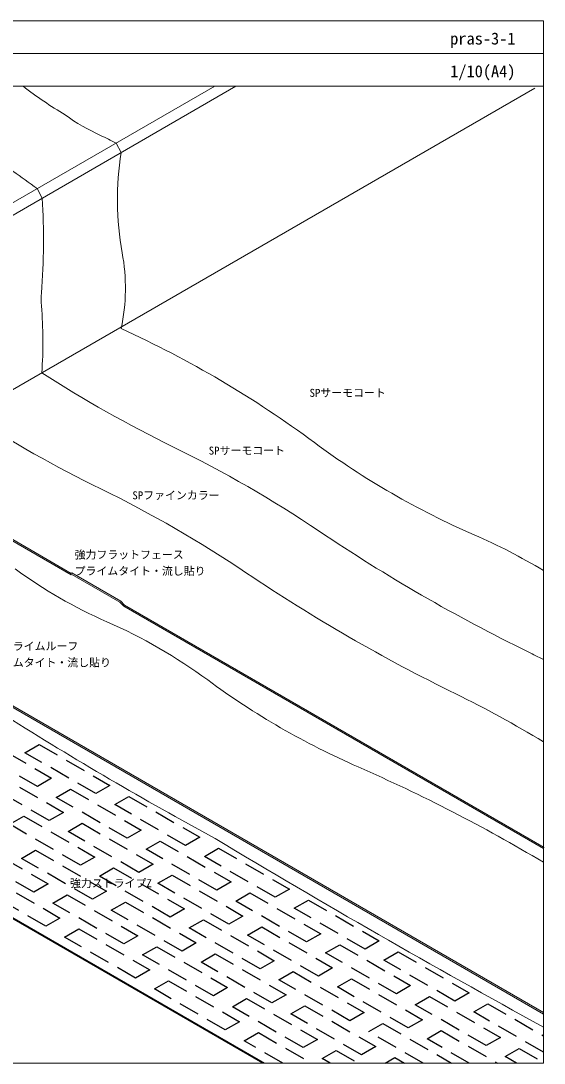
# Model space of a CAD drawing. Units: millimetres, scale not verified. Extents: x -1381 to 1381, y -955 to 955.
# Drawn here: x 421 to 1381, y -955 to 955 of the extents above; entities that cross this region are included whole.
import ezdxf
from ezdxf.enums import TextEntityAlignment as Align

# ---------------------------------------------------------------- set-up
doc = ezdxf.new("R2010")
doc.units = ezdxf.units.MM
doc.header["$LTSCALE"] = 3
doc.linetypes.add('USER1', pattern=[19.05, 12.7, -6.35])
for name, color, linetype, lineweight in [('0-0_0', 7, 'Continuous', 18), ('0-4_BOUSUI', 1, 'Continuous', 18), ('0-5_MOJI', 7, 'Continuous', 18), ('0-7_WAKU', 7, 'Continuous', 18)]:
    doc.layers.add(name, color=color, linetype=linetype, lineweight=lineweight)
doc.layers.add('0-8_bousui2', color=7, linetype='USER1')
doc.styles.add('ＭＳ ゴシック', font='')
doc.styles.get('ＭＳ ゴシック').set_extended_font_data('MS Gothic')

msp = doc.modelspace()

# ---------------------------------------------------------------- linework, layer by layer
at = {"layer": '0-0_0'}
msp.add_line((-1380.65, 895), (1379.35, 895), dxfattribs=at)
at = {"layer": '0-4_BOUSUI'}
for p, q in [((43.544, 411.996), (777.253, 835.603)), ((53.364, 394.986), (815.491, 835)), ((595.881, 730.887), (605.39, 713.698)), ((451.429, 647.489), (460.374, 629.973))]:
    msp.add_line(p, q, dxfattribs=at)
for points in [[(172.829, 141.299), (172.829, 144.299), (1363.332, 831.636)], [(172.829, 144.299), (303.699, 68.741), (306.297, 65.241), (347.969, 41.182), (350.567, 36.682), (354.77, 34.255), (513.61, -57.451), (514.909, -56.701), (604.406, -108.372), (611.504, -115.47), (1380.65, -559.537)], [(172.829, 141.299), (301.933, 66.76), (304.531, 63.26), (346.067, 39.28), (348.666, 34.78), (353.471, 32.005), (513.61, -60.451), (514.909, -59.701), (602.811, -110.451), (609.909, -117.549), (1379.35, -561.787)], [(-91.072, -14.064), (-91.072, -11.064), (38.865, -86.084), (41.463, -89.584), (1379.35, -862.013)], [(-91.072, -14.064), (37.1, -88.064), (39.698, -91.564), (1379.35, -865.013)], [(-78.836, -405.5), (9.066, -456.25), (16.164, -463.348), (867.73, -955)], [(-78.836, -407), (7.767, -457), (7.767, -460), (865.132, -955)]]:
    msp.add_lwpolyline(points, dxfattribs=at)
for centre, radius, start, end in [((945.543, 1516.387), 857.199, 232.64578, 238.88092), ((739.691, 1118.246), 411.027, 234.76001, 245.23999), ((217.65, 7.246), 816.526, 62.40498, 64.62656), ((1130.255, 626.814), 532.008, 170.60074, 190.47005), ((-2645.194, -3628.924), 5279.847, 54.09106, 54.68506), ((-708.352, 552.046), 1171.32, 355.31131, 3.81464), ((253.337, 464.94), 359.726, 348.14484, 10.44214), ((598.809, 444.542), 140.254, 175.19085, 184.80915), ((-325.999, 366.735), 787.821, 355.86783, 4.80915), ((-210.099, -1396.196), 1964.492, 53.45847, 65.47347), ((1760.375, 2336.519), 2408.002, 237.30845, 243.89923), ((1627.41, 2259.751), 2408.002, 237.30845, 243.89923), ((-297.113, -1863.195), 2268.626, 56.10077, 63.89923), ((1843.25, 1374.543), 1484.166, 233.45847, 246.54153), ((-430.078, -1939.963), 2268.626, 56.10077, 63.89923), ((2783.173, 2720.886), 3254.231, 236.10077, 243.89923), ((814.85, -995.313), 1099.209, 59.0993, 66.54153), ((930.863, 657.2), 877.048, 233.63938, 246.36062), ((2650.207, 2644.118), 3254.231, 236.10077, 243.89923), ((193.316, -1027.82), 962.319, 53.63938, 66.36062), ((454.932, -2031.484), 2037.812, 63.02299, 63.89923), ((1616.94, 905.917), 1438.94, 233.63938, 246.36062), ((321.966, -2108.252), 2037.812, 58.74271, 63.89923), ((4186.538, 5725.816), 7136.231, 237.89754, 241.4631), ((-186.111, -3213.384), 3057.684, 59.20446, 66.36062), ((10263.965, 15280.225), 18449.48, 239.05651, 241.21237)]:
    msp.add_arc(centre, radius, start, end, dxfattribs=at)
at = {"layer": '0-7_WAKU'}
for points in [[(1379.35, 835), (-1380.65, 835), (-1380.65, 955), (1379.35, 955)], [(-1380.65, -955), (1379.35, -955), (1379.35, 955), (-1380.65, 955)]]:
    msp.add_lwpolyline(points, close=True, dxfattribs=at)
at = {"layer": '0-8_bousui2'}
for points in [[(321.764, -372.93), (347.745, -357.93), (477.649, -432.93), (451.668, -447.93)], [(428.821, -386.12), (454.802, -371.12), (584.706, -446.12), (558.725, -461.12)], [(343.415, -435.43), (369.395, -420.43), (499.299, -495.43), (473.318, -510.43)], [(486.309, -467.93), (512.29, -452.93), (642.193, -527.93), (616.213, -542.93)], [(593.366, -481.12), (619.347, -466.12), (749.25, -541.12), (723.27, -556.12)], [(400.902, -517.239), (426.883, -502.239), (556.787, -577.239), (530.806, -592.239)], [(507.959, -530.43), (533.94, -515.43), (663.844, -590.43), (637.863, -605.43)], [(315.496, -566.549), (341.477, -551.549), (471.381, -626.549), (445.4, -641.549)], [(650.854, -562.93), (676.834, -547.93), (806.738, -622.93), (780.757, -637.93)], [(422.553, -579.739), (448.534, -564.739), (578.438, -639.739), (552.457, -654.739)], [(913.795, -636.12), (887.814, -651.12), (757.911, -576.12), (783.891, -561.12)], [(565.447, -612.239), (591.428, -597.239), (721.332, -672.239), (695.351, -687.239)], [(672.504, -625.43), (698.485, -610.43), (828.389, -685.43), (802.408, -700.43)], [(337.147, -629.049), (363.127, -614.049), (493.031, -689.049), (467.05, -704.049)], [(480.041, -661.549), (506.022, -646.549), (635.925, -721.549), (609.945, -736.549)], [(815.398, -657.93), (841.379, -642.93), (971.283, -717.93), (945.302, -732.93)], [(587.098, -674.739), (613.079, -659.739), (742.982, -734.739), (717.002, -749.739)], [(1078.34, -731.12), (1052.359, -746.12), (922.455, -671.12), (948.436, -656.12)], [(729.992, -707.239), (755.973, -692.239), (885.877, -767.239), (859.896, -782.239)], [(837.049, -720.43), (863.03, -705.43), (992.934, -780.43), (966.953, -795.43)], [(501.691, -724.049), (527.672, -709.049), (657.576, -784.049), (631.595, -799.049)], [(644.586, -756.549), (670.566, -741.549), (800.47, -816.549), (774.489, -831.549)], [(979.943, -752.93), (1005.924, -737.93), (1135.828, -812.93), (1109.847, -827.93)], [(751.643, -769.739), (777.623, -754.739), (907.527, -829.739), (881.546, -844.739)], [(1242.885, -826.12), (1216.904, -841.12), (1087, -766.12), (1112.981, -751.12)], [(894.537, -802.239), (920.518, -787.239), (1050.421, -862.239), (1024.441, -877.239)], [(1001.594, -815.43), (1027.575, -800.43), (1157.478, -875.43), (1131.498, -890.43)], [(666.236, -819.049), (692.217, -804.049), (822.121, -879.049), (796.14, -894.049)], [(809.13, -851.549), (835.111, -836.549), (965.015, -911.549), (939.034, -926.549)], [(1144.488, -847.93), (1170.469, -832.93), (1300.373, -907.93), (1274.392, -922.93)], [(916.187, -864.739), (942.168, -849.739), (1072.072, -924.739), (1046.091, -939.739)]]:
    msp.add_lwpolyline(points, close=True, dxfattribs=at)
for points in [[(1379.35, -934.909), (1251.545, -861.12), (1277.526, -846.12), (1379.35, -904.909)], [(1159.126, -955), (1059.082, -897.239), (1085.062, -882.239), (1211.088, -955)], [(1243.337, -955), (1166.139, -910.43), (1192.119, -895.43), (1295.298, -955)], [(901.711, -955), (830.781, -914.049), (856.762, -899.049), (953.672, -955)], [(988.313, -955), (973.675, -946.549), (999.656, -931.549), (1040.275, -955)], [(1329.939, -955), (1309.033, -942.93), (1335.014, -927.93), (1379.35, -953.528)], [(1088.941, -955), (1106.713, -944.739), (1124.485, -955)]]:
    msp.add_lwpolyline(points, dxfattribs=at)

# ---------------------------------------------------------------- texts
at = {"layer": '0-5_MOJI', "style": 'ＭＳ ゴシック'}
for s, p in [('SPサーモコート', (950.536, 261.565)), ('SPサーモコート', (765.704, 155.728)), ('SPファインカラー', (625.711, 73.824)), ('強力フラットフェース', (519.936, -34.935)), ('プライムタイト・流し貼り', (519.936, -64.935)), ('強力プライムルーフ', (346.635, -202.667)), ('プライムタイト・流し貼り', (346.635, -232.667)), ('強力ストライプZ', (511.504, -637.052))]:
    msp.add_text(s, height=14.66, dxfattribs=at).set_placement(p, align=Align.BOTTOM_LEFT)
at = {"layer": '0-7_WAKU', "style": 'ＭＳ ゴシック'}
for s, p in [('pras-3-1', (1208.411, 905)), ('1/10(A4)', (1208.411, 845))]:
    msp.add_text(s, height=21.99, dxfattribs=at).set_placement(p, align=Align.BOTTOM_LEFT)

doc.saveas('drawing.dxf')
